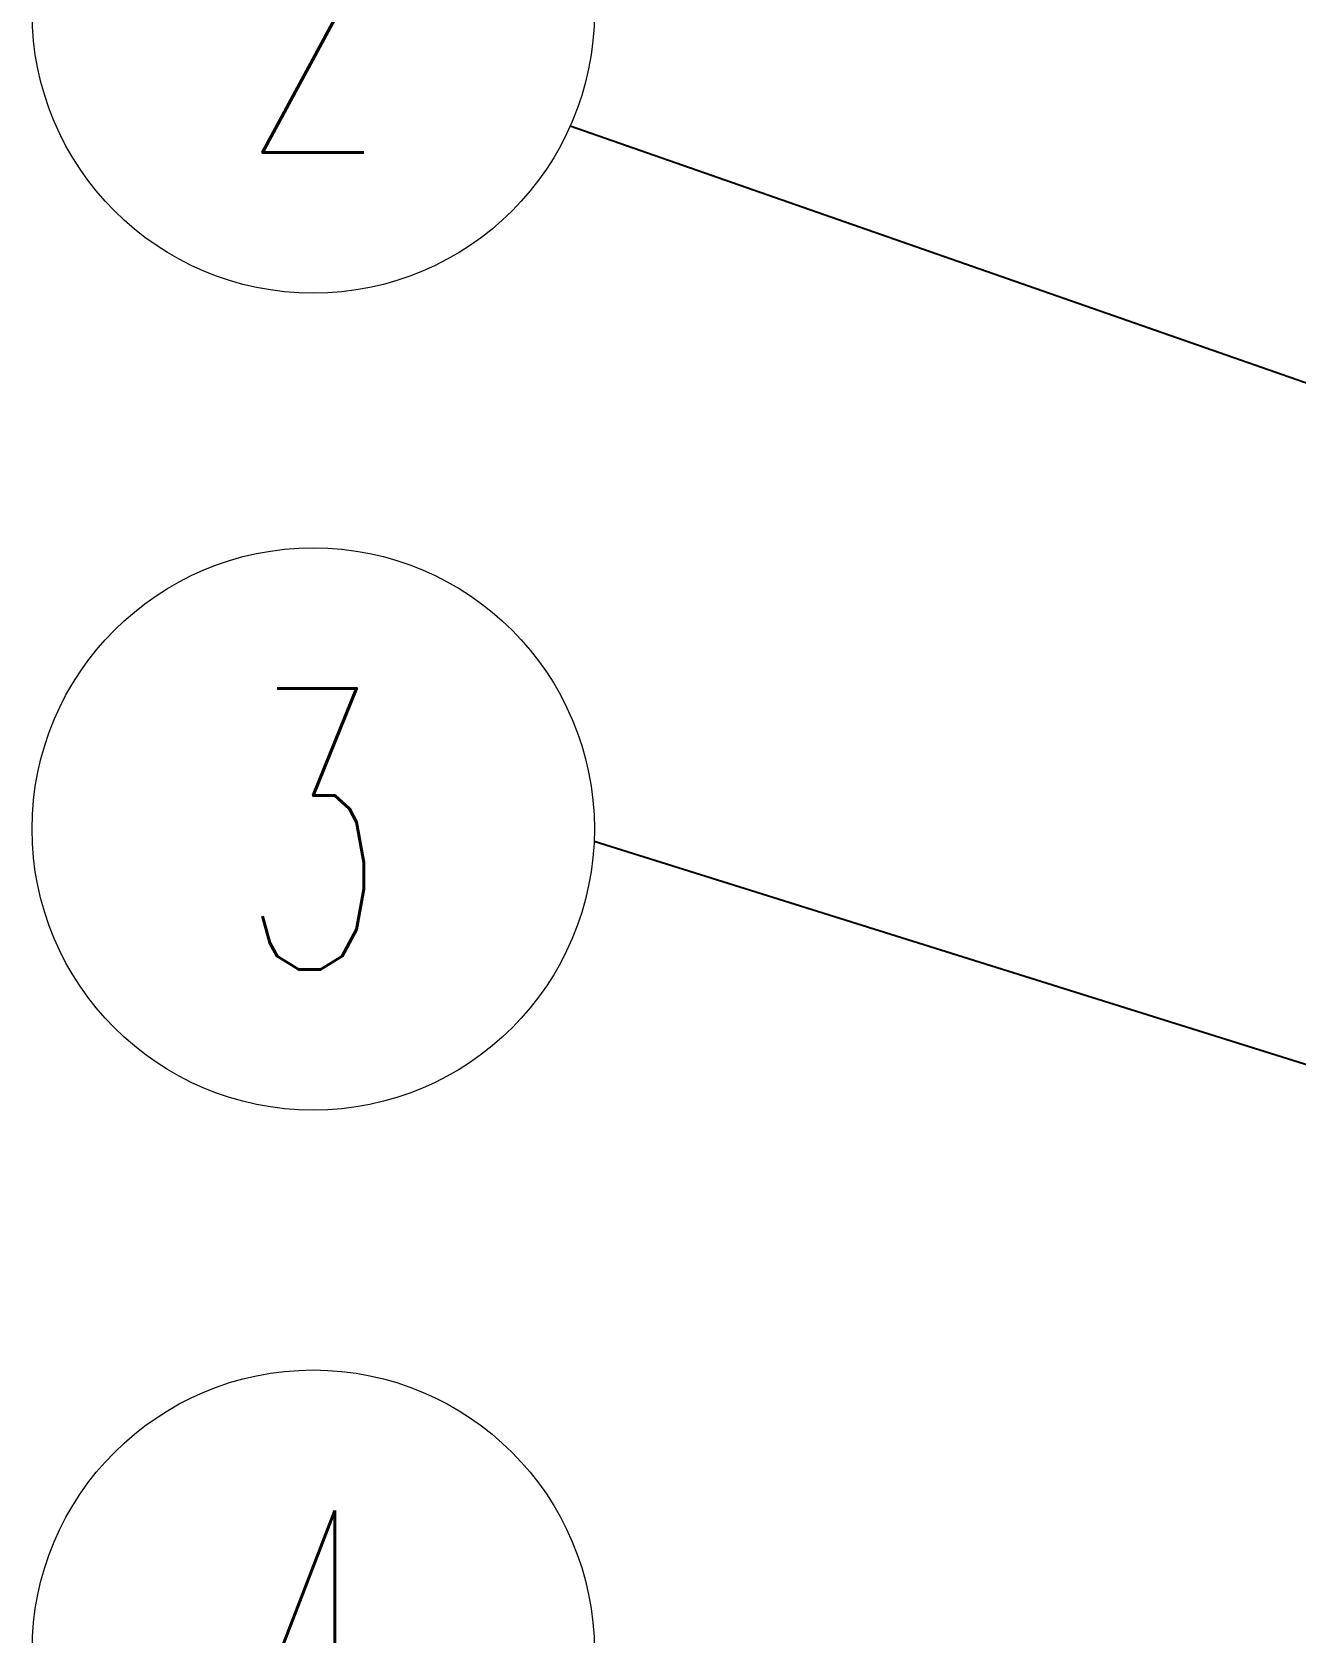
# Model space of a CAD drawing. Header units: millimetres. Extents: x 1760 to 2124, y -231 to 22.
# Drawn here: x 1822.85 to 1846.41, y -210.9 to -181.06 of the extents above; entities that cross this region are included whole.
import ezdxf
from ezdxf.enums import TextEntityAlignment as Align

# ---------------------------------------------------------------- set-up
doc = ezdxf.new("R2010")
doc.units = ezdxf.units.MM
doc.layers.add('from', color=7, linetype='Continuous', lineweight=13)
doc.styles.add('BOM', font='txt.shx', dxfattribs={"bigfont": 'gbcbig.shx'})
doc.styles.get("Standard").update_dxf_attribs({"font": 'txt', "bigfont": 'gbcbig.shx'})
doc.dimstyles.new('ISO', dxfattribs={"dimscale": 0.6, "dimtxt": 2.5, "dimasz": 2.5, "dimexe": 1.25, "dimexo": 0.625, "dimtad": 0, "dimdsep": 46, "dimtxsty": 'Standard', "dimblk": 'OPEN', "dimcen": 0, "dimclrd": 4, "dimclre": 4, "dimadec": 0, "dimazin": 0, "dimtfac": 1, "dimtofl": 0, "dimtmove": 0, "dimatfit": 3, "dimfxl": 1, "dimarcsym": 0})

# ---------------------------------------------------------------- blocks, each defined once
blk = doc.blocks.new('yx_bom3')
at = {"layer": 'from'}
blk.add_circle((0, 0), 1, dxfattribs=at)
at = {"layer": 'from', "color": 4, "style": 'BOM', "width": 0.6}
blk.add_attdef('ITEM', text='', height=1, dxfattribs=at).set_placement((0, 0), align=Align.MIDDLE)
blk = doc.blocks.new('_Open')
at = {"color": 0, "linetype": 'ByBlock', "lineweight": -2}
for p, q in [((-1, 0.167), (0, 0)), ((-1, -0.167), (0, 0)), ((0, 0), (-1, 0))]:
    blk.add_line(p, q, dxfattribs=at)

msp = doc.modelspace()

# ---------------------------------------------------------------- block references
at = {"layer": 'from', "xscale": 5.24160000000056, "yscale": 5.24160000000056, "zscale": 5.2416}
for p, values in [((1828.091, -180.684), {'ITEM': '2'}), ((1828.091, -195.913), {'ITEM': '3'}), ((1828.091, -211.239), {'ITEM': '4'})]:
    msp.add_blockref('yx_bom3', p, dxfattribs=at).add_auto_attribs(values)

# ---------------------------------------------------------------- leaders
at = {"layer": 'from'}
for points in [[(1852.252, -189.576), (1832.881, -182.811)], [(1854.872, -202.901), (1833.327, -196.146)]]:
    msp.add_leader(points, dimstyle='ISO', override={"dimscale": 1, "dimasz": 1.95, "dimexo": 0.125, "dimadec": 2, "dimazin": 2, "dimldrblk": 'Dot'}, dxfattribs=at)

doc.saveas('drawing.dxf')
